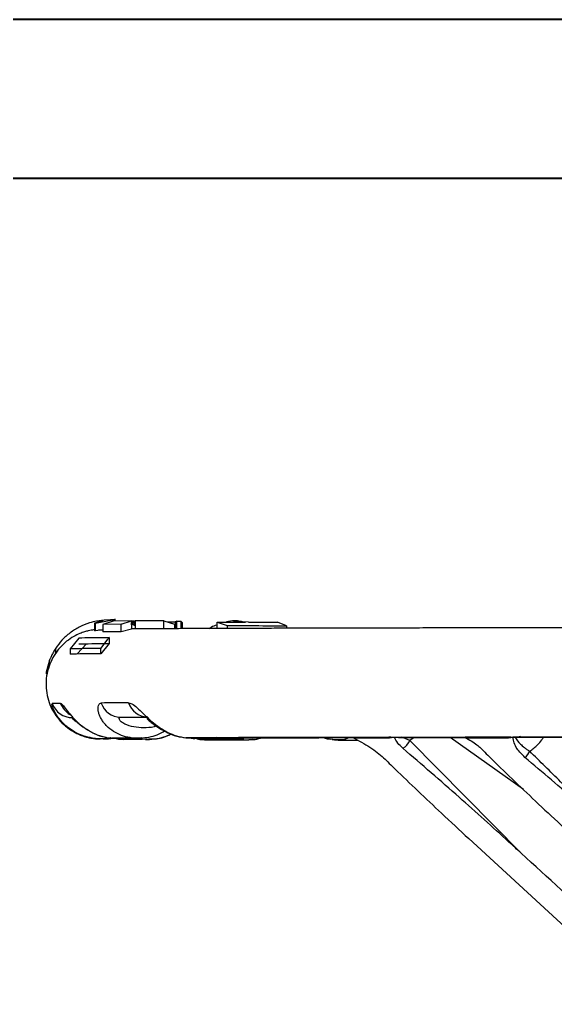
# Model space of a CAD drawing. Header units: millimetres. Extents: x 2063 to 4500, y 825 to 2548.
# Drawn here: x 3607.6 to 3705.6, y 2369 to 2548 of the extents above; entities that cross this region are included whole.
import ezdxf

# ---------------------------------------------------------------- set-up
doc = ezdxf.new("R2010")
doc.units = ezdxf.units.MM
doc.layers.add('AM_BOR', color=7, linetype='Continuous', lineweight=50)
doc.layers.add('粗实线', color=7, linetype='Continuous', lineweight=40)

# ---------------------------------------------------------------- blocks, each defined once
blk = doc.blocks.new('rA3')
at = {"layer": '粗实线'}
for p, q in [((753.384, 421.26), (333.384, 421.26)), ((748.384, 416.26), (358.384, 416.26))]:
    blk.add_line(p, q, dxfattribs=at)

msp = doc.modelspace()

# ---------------------------------------------------------------- linework, layer by layer
at = {"color": 7, "linetype": 'Continuous', "lineweight": 25}
for p, q in [((3621.519, 2437.739), (3624.022, 2438.234)), ((3623.123, 2438.3), (3621.731, 2438.075)), ((3624.284, 2438.324), (3623.123, 2438.3)), ((3624.022, 2438.234), (3625.209, 2438.376)), ((3624.307, 2438.326), (3624.284, 2438.324)), ((3625.033, 2438.373), (3624.307, 2438.326)), ((3625.209, 2438.376), (3625.033, 2438.373)), ((3622.932, 2438.102), (3621.342, 2437.736)), ((3621.519, 2437.739), (3621.342, 2437.736)), ((3621.342, 2437.736), (3621.342, 2436.331)), ((3621.519, 2436.334), (3621.519, 2437.739)), ((3622.894, 2436.495), (3621.519, 2436.334)), ((3622.932, 2438.102), (3621.731, 2438.075)), ((3622.76, 2436.433), (3622.082, 2436.425)), ((3624.756, 2438.11), (3622.894, 2437.495)), ((3626.249, 2437.532), (3622.894, 2437.495)), ((3622.894, 2437.495), (3622.894, 2436.151)), ((3628.094, 2438.143), (3624.756, 2438.11)), ((3626.249, 2437.532), (3628.094, 2438.143)), ((3626.249, 2436.179), (3626.249, 2437.532)), ((3628.094, 2436.608), (3626.249, 2436.179)), ((3628.78, 2437.706), (3628.055, 2437.894)), ((3628.094, 2438.143), (3628.094, 2436.608)), ((3628.637, 2438.095), (3628.114, 2438.139)), ((3628.134, 2438.173), (3628.298, 2438.154)), ((3628.78, 2437.296), (3628.416, 2437.435)), ((3628.78, 2438.148), (3628.78, 2436.681)), ((3634.02, 2438.185), (3635.953, 2437.551)), ((3634.02, 2436.713), (3634.02, 2438.185)), ((3634.683, 2437.968), (3636.13, 2437.962)), ((3635.953, 2437.551), (3635.953, 2436.723)), ((3635.953, 2436.987), (3636.342, 2436.778)), ((3636.342, 2436.778), (3635.953, 2436.772)), ((3636.414, 2438.128), (3636.13, 2437.962)), ((3636.13, 2437.962), (3636.13, 2436.892)), ((3636.414, 2438.128), (3637.14, 2438.125)), ((3636.414, 2436.726), (3636.414, 2438.128)), ((3637.44, 2437.799), (3637.14, 2438.125)), ((3637.14, 2438.125), (3637.14, 2436.729)), ((3637.44, 2436.73), (3637.44, 2437.799)), ((3643.81, 2437.933), (3645.603, 2437.309)), ((3643.81, 2437.933), (3648.946, 2437.91)), ((3643.81, 2436.757), (3643.81, 2437.933)), ((3645.603, 2437.309), (3645.603, 2436.763)), ((3649.486, 2437.908), (3646.76, 2438.028)), ((3647.518, 2438.152), (3646.981, 2438.154)), ((3649.486, 2437.908), (3654.815, 2437.887)), ((3656.477, 2437.257), (3654.815, 2437.887)), ((3656.477, 2437.257), (3656.477, 2436.797)), ((3618.462, 2435.005), (3616.915, 2433.03)), ((3621.519, 2436.334), (3621.342, 2436.331)), ((3622.531, 2433.13), (3624.029, 2435.086)), ((3626.249, 2436.179), (3622.894, 2436.151)), ((3624.029, 2435.086), (3624.029, 2434.012)), ((3614.25, 2432.234), (3614.25, 2433.139)), ((3616.915, 2433.03), (3616.915, 2432.085)), ((3618.204, 2432.11), (3619.86, 2433.98)), ((3624.029, 2434.012), (3622.531, 2432.132)), ((3622.531, 2432.132), (3622.531, 2433.13)), ((3613.103, 2430.945), (3612.508, 2428.799)), ((3613.103, 2430.051), (3612.886, 2429.27)), ((3613.114, 2430.968), (3613.103, 2430.945)), ((3613.103, 2430.051), (3613.103, 2430.945)), ((3613.114, 2430.075), (3613.103, 2430.051)), ((3613.114, 2430.075), (3613.114, 2430.968)), ((3612.508, 2428.799), (3612.508, 2428.448)), ((3612.658, 2428.448), (3612.508, 2428.448)), ((3626.096, 2420.567), (3631.006, 2420.594)), ((3626.096, 2420.567), (3631.126, 2420.563)), ((3623.742, 2416.729), (3624.223, 2416.833)), ((3628.306, 2416.743), (3628.483, 2416.771)), ((3629.989, 2416.799), (3628.4, 2416.733)), ((3628.4, 2416.733), (3628.483, 2416.771)), ((3629.38, 2416.685), (3629.732, 2416.751)), ((3637.829, 2416.822), (3638.025, 2416.792)), ((3638.126, 2416.781), (3638.045, 2416.793)), ((3638.126, 2416.781), (3638.345, 2416.792)), ((3651.406, 2416.684), (3652.059, 2416.784)), ((3668.816, 2416.916), (3675.279, 2416.929)), ((3668.816, 2416.916), (3669.071, 2416.779)), ((3669.071, 2416.779), (3675.314, 2416.786)), ((3675.568, 2416.928), (3675.165, 2416.927)), ((3675.279, 2416.929), (3675.314, 2416.786)), ((3675.314, 2416.786), (3676.057, 2416.889)), ((3678.997, 2416.266), (3677.531, 2416.879)), ((3679.779, 2416.848), (3678.997, 2416.266)), ((3699.808, 2407.326), (3686.422, 2416.859)), ((3689.086, 2416.895), (3689.169, 2416.888)), ((3689.455, 2416.953), (3696.84, 2416.963)), ((3689.455, 2416.953), (3689.737, 2416.797)), ((3689.737, 2416.797), (3696.833, 2416.8)), ((3696.84, 2416.963), (3696.833, 2416.8)), ((3697.857, 2416.905), (3698.253, 2416.88)), ((3698.767, 2416.985), (3699.285, 2417.091)), ((3621.509, 2416.635), (3621.422, 2416.639)), ((3621.429, 2416.647), (3621.464, 2416.657)), ((3621.444, 2416.651), (3621.501, 2416.619)), ((3621.464, 2416.657), (3621.51, 2416.682)), ((3621.554, 2416.647), (3621.51, 2416.682)), ((3621.554, 2416.647), (3621.51, 2416.635)), ((3621.821, 2416.614), (3621.794, 2416.647)), ((3622.501, 2416.639), (3624.414, 2416.71)), ((3625.639, 2416.568), (3624.938, 2416.712)), ((3625.726, 2416.558), (3625.563, 2416.593)), ((3625.639, 2416.568), (3625.563, 2416.593)), ((3625.684, 2416.567), (3625.639, 2416.568)), ((3626.256, 2416.579), (3625.726, 2416.558)), ((3626.252, 2416.559), (3626.63, 2416.508)), ((3628.4, 2416.66), (3626.256, 2416.579)), ((3630.077, 2416.525), (3631.279, 2416.573)), ((3630.678, 2416.478), (3630.974, 2416.476)), ((3640.3, 2416.536), (3639.724, 2416.662)), ((3640.14, 2416.605), (3640.477, 2416.56)), ((3640.634, 2416.471), (3640.348, 2416.508)), ((3640.548, 2416.481), (3640.348, 2416.508)), ((3640.477, 2416.56), (3640.535, 2416.552)), ((3640.535, 2416.552), (3641.485, 2416.424)), ((3648.766, 2416.441), (3649.565, 2416.481)), ((3649.509, 2416.395), (3650.321, 2416.519)), ((3649.565, 2416.481), (3649.749, 2416.49)), ((3664.945, 2416.459), (3664.552, 2416.557)), ((3665.249, 2416.393), (3664.837, 2416.435)), ((3664.939, 2416.425), (3664.837, 2416.435)), ((3665.411, 2416.403), (3665.249, 2416.393)), ((3665.249, 2416.393), (3669.42, 2416.383)), ((3665.828, 2416.402), (3665.411, 2416.403)), ((3665.534, 2416.411), (3665.936, 2416.351)), ((3699.389, 2395.705), (3678.997, 2416.266)), ((3689.781, 2398.368), (3718.359, 2372.11))]:
    msp.add_line(p, q, dxfattribs=at)
for centre, radius, start, end in [((3616.471, 2310.629), 112.461, 90.67829, 91.46899), ((3617.32, 2424.467), 3.99, 200.7466, 269.94723), ((3618.873, 2424.481), 3.987, 200.53714, 238.92466), ((3646.217, -1477.209), 3900.426, 90.273673, 90.347423), ((3626.162, 2424.362), 3.796, 198.69099, 269.01094), ((3631.107, 2424.284), 3.692, 197.51104, 268.43264), ((3638.159, 3823.589), 1407.053, 269.518479, 269.594895), ((3676.259, 2417.467), 2.99, 299.82941, 336.32535), ((3698.198, 2415.547), 2.995, 308.67298, 336.20635)]:
    msp.add_arc(centre, radius, start, end, dxfattribs=at)
for points, knots in [([(3645.369, 2437.926), (3645.523, 2437.982), (3646.674, 2438.401), (3647.892, 2438.138), (3648.946, 2437.91)], [0, 0, 0, 0, 0.1344178, 1, 1, 1, 1]), ([(3621.342, 2436.523), (3621.289, 2436.517), (3621.151, 2436.502), (3620.773, 2436.445), (3620.205, 2436.332), (3619.484, 2436.14), (3618.57, 2435.813), (3617.445, 2435.265), (3616.188, 2434.418), (3614.959, 2433.255), (3613.909, 2431.84), (3613.116, 2430.245), (3612.616, 2428.531), (3612.427, 2426.754), (3612.556, 2424.972), (3612.999, 2423.241), (3613.74, 2421.616), (3614.758, 2420.148), (3616.018, 2418.884), (3617.383, 2417.931), (3618.642, 2417.324), (3619.638, 2416.984), (3620.398, 2416.796), (3620.971, 2416.694), (3621.294, 2416.652), (3621.398, 2416.642), (3621.422, 2416.639)], [0, 0, 0, 0, 0.0148867, 0.0392673, 0.0620584, 0.0873333, 0.1182037, 0.1585511, 0.2087423, 0.2639748, 0.320539, 0.3773811, 0.4342854, 0.491206, 0.5481328, 0.6050646, 0.6620035, 0.7189518, 0.7759064, 0.832816, 0.878701, 0.9113007, 0.9380514, 0.963413, 0.9915051, 1, 1, 1, 1]), ([(3621.728, 2438.076), (3621.297, 2437.994), (3620.198, 2437.784), (3618.557, 2437.072), (3616.851, 2436), (3615.383, 2434.69), (3614.616, 2433.64), (3614.25, 2433.139)], [0, 0, 0, 0, 0.1436466, 0.3657796, 0.5794741, 0.7996194, 1, 1, 1, 1]), ([(3627.965, 2437.958), (3628.12, 2437.943), (3628.442, 2437.912), (3628.665, 2437.803), (3628.78, 2437.745)], [0, 0, 0, 0, 0.4794776, 1, 1, 1, 1]), ([(3627.965, 2437.767), (3628.057, 2437.749), (3628.373, 2437.688), (3628.611, 2437.587), (3628.78, 2437.514)], [0, 0, 0, 0, 0.2892723, 1, 1, 1, 1]), ([(3627.965, 2437.609), (3628.038, 2437.589), (3628.323, 2437.513), (3628.585, 2437.37), (3628.78, 2437.264)], [0, 0, 0, 0, 0.2547132, 1, 1, 1, 1]), ([(3628.78, 2438.018), (3628.779, 2438.018), (3628.56, 2438.084), (3628.326, 2438.064), (3628.094, 2438.044)], [0, 0, 0, 0, 0.0059339, 1, 1, 1, 1]), ([(3628.78, 2437.221), (3628.618, 2437.317), (3628.399, 2437.445), (3628.156, 2437.513), (3628.094, 2437.531)], [0, 0, 0, 0, 0.7422142, 1, 1, 1, 1]), ([(3782.824, 2436.928), (3780.426, 2436.928), (3777.045, 2436.928), (3772.042, 2436.927), (3767.75, 2436.926), (3762.646, 2436.925), (3757.304, 2436.924), (3751.738, 2436.922), (3746.036, 2436.919), (3740.251, 2436.916), (3734.426, 2436.912), (3728.596, 2436.908), (3722.789, 2436.903), (3717.029, 2436.898), (3711.338, 2436.892), (3705.734, 2436.886), (3700.234, 2436.879), (3694.852, 2436.872), (3689.603, 2436.865), (3684.499, 2436.856), (3679.551, 2436.848), (3674.771, 2436.839), (3670.169, 2436.83), (3665.752, 2436.82), (3661.53, 2436.81), (3657.51, 2436.8), (3653.698, 2436.789), (3650.101, 2436.778), (3646.723, 2436.767), (3643.568, 2436.756), (3640.64, 2436.744), (3637.941, 2436.733), (3635.472, 2436.721), (3633.233, 2436.71), (3631.228, 2436.698), (3629.503, 2436.687), (3628.539, 2436.679), (3628.094, 2436.676)], [0, 0, 0, 0, 0.0344071, 0.0485109, 0.0718894, 0.0961605, 0.1221805, 0.149305, 0.1772714, 0.2058697, 0.2349502, 0.2644009, 0.2941371, 0.3240924, 0.3542143, 0.3844599, 0.4147936, 0.445185, 0.4756078, 0.5060385, 0.5364555, 0.5668389, 0.5971695, 0.6274283, 0.6575964, 0.6876542, 0.7175815, 0.7473561, 0.7769545, 0.8063502, 0.8355137, 0.8644114, 0.8930048, 0.921249, 0.9490912, 0.9764687, 1, 1, 1, 1]), ([(3628.106, 2438.165), (3628.259, 2438.17), (3628.446, 2438.175), (3628.625, 2438.123), (3628.656, 2438.114)], [0, 0, 0, 0, 0.8253899, 1, 1, 1, 1]), ([(3634.02, 2438.185), (3632.976, 2438.179), (3630.882, 2438.167), (3629.482, 2438.155), (3628.78, 2438.148)], [0, 0, 0, 0, 0.4988559, 1, 1, 1, 1]), ([(3642.34, 2436.751), (3642.443, 2436.844), (3642.865, 2437.225), (3643.403, 2437.325), (3643.81, 2437.401)], [0, 0, 0, 0, 0.2430477, 1, 1, 1, 1]), ([(3645.603, 2437.309), (3647.26, 2437.301), (3650.582, 2437.283), (3654.509, 2437.265), (3656.477, 2437.257)], [0, 0, 0, 0, 0.498853, 1, 1, 1, 1]), ([(3624.029, 2435.086), (3622.911, 2435.072), (3620.691, 2435.044), (3619.201, 2435.018), (3618.462, 2435.005)], [0, 0, 0, 0, 0.5034187, 1, 1, 1, 1]), ([(3614.25, 2433.139), (3614.104, 2432.91), (3613.817, 2432.456), (3613.478, 2431.8), (3613.262, 2431.321), (3613.162, 2431.08), (3613.124, 2430.988), (3613.117, 2430.974), (3613.114, 2430.968)], [0, 0, 0, 0, 0.2914797, 0.5750699, 0.8079281, 0.8967748, 0.9490808, 1, 1, 1, 1]), ([(3614.823, 2432.985), (3614.82, 2432.982), (3614.58, 2432.78), (3614.414, 2432.505), (3614.25, 2432.234)], [0, 0, 0, 0, 0.01355435, 1, 1, 1, 1]), ([(3622.531, 2433.13), (3621.402, 2433.113), (3619.163, 2433.078), (3617.66, 2433.046), (3616.915, 2433.03)], [0, 0, 0, 0, 0.5039201, 1, 1, 1, 1]), ([(3618.462, 2433.966), (3619.207, 2433.974), (3620.697, 2433.99), (3622.918, 2434.005), (3624.029, 2434.012)], [0, 0, 0, 0, 0.4999998, 1, 1, 1, 1]), ([(3622.531, 2432.132), (3621.411, 2432.124), (3619.17, 2432.109), (3617.667, 2432.093), (3616.915, 2432.085)], [0, 0, 0, 0, 0.5000002, 1, 1, 1, 1]), ([(3621.464, 2416.657), (3620.862, 2416.756), (3619.692, 2416.949), (3618.038, 2417.632), (3616.82, 2418.394), (3615.971, 2419.103), (3615.41, 2419.656), (3614.917, 2420.23), (3614.488, 2420.825), (3614.142, 2421.397), (3613.789, 2422.104), (3613.531, 2422.858), (3613.569, 2422.988), (3613.588, 2423.053)], [0, 0, 0, 0, 0.1284973, 0.2497639, 0.3799902, 0.4410033, 0.4995684, 0.5633982, 0.624473, 0.6884765, 0.7497189, 0.8750081, 1, 1, 1, 1]), ([(3615.14, 2423.082), (3615.256, 2423.02), (3615.488, 2422.895), (3616.141, 2422), (3616.872, 2421.068), (3617.582, 2420.282), (3618.354, 2419.518), (3619.246, 2418.786), (3620.237, 2418.14), (3621.291, 2417.572), (3622.703, 2417.002), (3623.873, 2416.81), (3624.474, 2416.712)], [0, 0, 0, 0, 0.1245331, 0.2497204, 0.3746604, 0.4358129, 0.4997369, 0.6193085, 0.6831267, 0.7499061, 0.8713351, 1, 1, 1, 1]), ([(3628.306, 2416.743), (3627.739, 2416.841), (3626.636, 2417.032), (3625.125, 2417.714), (3624.052, 2418.476), (3623.344, 2419.185), (3622.897, 2419.739), (3622.533, 2420.315), (3622.252, 2420.911), (3622.069, 2421.485), (3621.958, 2422.194), (3622.046, 2422.95), (3622.393, 2423.081), (3622.566, 2423.146)], [0, 0, 0, 0, 0.12847248, 0.24975174, 0.3799936, 0.44100837, 0.49957067, 0.56339972, 0.6244689, 0.68847721, 0.74971847, 0.87501061, 1, 1, 1, 1]), ([(3627.586, 2423.173), (3627.851, 2423.11), (3628.381, 2422.984), (3629.393, 2422.084), (3630.337, 2421.148), (3631.168, 2420.359), (3632.027, 2419.593), (3632.964, 2418.86), (3633.964, 2418.214), (3635.006, 2417.645), (3636.368, 2417.077), (3637.462, 2416.889), (3638.025, 2416.792)], [0, 0, 0, 0, 0.1245352, 0.2497123, 0.3746683, 0.4358121, 0.4997348, 0.6193036, 0.6831306, 0.7499247, 0.8713728, 1, 1, 1, 1]), ([(3617.257, 2420.653), (3617.248, 2420.651), (3617.214, 2420.642), (3617.341, 2420.49), (3617.62, 2420.188), (3618.234, 2419.595), (3619.27, 2418.711), (3620.966, 2417.696), (3622.448, 2417.019), (3623.359, 2416.925), (3623.495, 2416.911)], [0, 0, 0, 0, 0.023323, 0.0856596, 0.1580207, 0.2430344, 0.4417407, 0.6789866, 0.9522608, 1, 1, 1, 1]), ([(3618.514, 2419.431), (3618.385, 2419.493), (3618.001, 2419.676), (3617.556, 2420.046), (3617.275, 2420.403), (3617.302, 2420.452), (3617.316, 2420.476)], [0, 0, 0, 0, 0.1407072, 0.4184993, 0.7090977, 1, 1, 1, 1]), ([(3632.668, 2418.901), (3632.528, 2418.86), (3631.76, 2418.637), (3630.344, 2418.591), (3628.508, 2418.726), (3627.078, 2419.159), (3626.213, 2419.691), (3625.836, 2420.134), (3625.802, 2420.494), (3625.998, 2420.543), (3626.096, 2420.567)], [0, 0, 0, 0, 0.0426739, 0.2343151, 0.4259587, 0.6169991, 0.7170695, 0.8085352, 0.9042176, 1, 1, 1, 1]), ([(3631.221, 2420.435), (3631.176, 2420.422), (3631.023, 2420.378), (3630.956, 2420.303), (3631.06, 2420.132), (3631.334, 2419.888), (3631.675, 2419.616), (3632.138, 2419.268), (3633.228, 2418.492), (3634.809, 2417.63), (3636.423, 2417.013), (3637.224, 2416.94), (3637.419, 2416.922)], [0, 0, 0, 0, 0.0349153, 0.1182998, 0.1932785, 0.2622653, 0.3240599, 0.3768786, 0.4681528, 0.7421421, 0.9372986, 1, 1, 1, 1]), ([(3624.37, 2416.772), (3624.347, 2416.764), (3623.455, 2416.474), (3622.492, 2416.562), (3621.554, 2416.647)], [0, 0, 0, 0, 0.0262577, 1, 1, 1, 1]), ([(3624.25, 2416.748), (3624.23, 2416.743), (3624.011, 2416.699), (3623.721, 2416.668), (3623.385, 2416.628), (3623.292, 2416.623), (3623.239, 2416.62)], [0, 0, 0, 0, 0.02437842, 0.26552725, 0.57548966, 1, 1, 1, 1]), ([(3624.474, 2416.712), (3625.018, 2416.717), (3626.108, 2416.727), (3627.573, 2416.738), (3628.306, 2416.743)], [0, 0, 0, 0, 0.4993996, 1, 1, 1, 1]), ([(3628.4, 2416.733), (3627.669, 2416.727), (3626.204, 2416.717), (3625.115, 2416.707), (3624.569, 2416.702)], [0, 0, 0, 0, 0.4993996, 1, 1, 1, 1]), ([(3629.732, 2416.751), (3630.79, 2416.845), (3632.418, 2416.99), (3633.804, 2417.826), (3634.29, 2418.12)], [0, 0, 0, 0, 0.6493093, 1, 1, 1, 1]), ([(3630.947, 2416.476), (3631.558, 2416.508), (3632.753, 2416.573), (3634.224, 2416.971), (3635.032, 2417.358), (3635.308, 2417.49)], [0, 0, 0, 0, 0.4074999, 0.7971073, 1, 1, 1, 1]), ([(3631.279, 2416.573), (3631.743, 2416.576), (3633.071, 2416.583), (3634.481, 2416.991), (3635.271, 2417.488), (3635.287, 2417.497)], [0, 0, 0, 0, 0.3456559, 0.9874843, 1, 1, 1, 1]), ([(3638.025, 2416.792), (3639.555, 2416.798), (3642.621, 2416.81), (3647.575, 2416.826), (3652.569, 2416.84), (3657.552, 2416.852), (3662.85, 2416.864), (3666.652, 2416.872), (3668.553, 2416.876)], [0, 0, 0, 0, 0.1901055, 0.3809491, 0.5349186, 0.6888882, 0.8444441, 1, 1, 1, 1]), ([(3668.585, 2416.863), (3666.269, 2416.859), (3661.629, 2416.849), (3655.67, 2416.836), (3650.48, 2416.822), (3646.011, 2416.809), (3641.846, 2416.796), (3639.366, 2416.786), (3638.126, 2416.781)], [0, 0, 0, 0, 0.1905993, 0.3819402, 0.5356681, 0.689396, 0.844698, 1, 1, 1, 1]), ([(3638.899, 2416.822), (3638.97, 2416.794), (3639.238, 2416.688), (3639.518, 2416.673), (3639.724, 2416.662)], [0, 0, 0, 0, 0.2662563, 1, 1, 1, 1]), ([(3639.005, 2416.737), (3639.034, 2416.737), (3639.986, 2416.742), (3642.085, 2416.75), (3645.323, 2416.762), (3648.831, 2416.774), (3652.57, 2416.786), (3656.538, 2416.797), (3660.735, 2416.808), (3664.763, 2416.818), (3667.48, 2416.824), (3668.649, 2416.826)], [0, 0, 0, 0, 0.003964, 0.1311845, 0.2589432, 0.3871182, 0.5156196, 0.6443792, 0.7733439, 0.9024716, 1, 1, 1, 1]), ([(3643.714, 2416.845), (3643.495, 2416.748), (3642.574, 2416.34), (3641.473, 2416.415), (3640.634, 2416.472)], [0, 0, 0, 0, 0.23741312, 1, 1, 1, 1]), ([(3649.749, 2416.49), (3650.18, 2416.465), (3650.815, 2416.427), (3651.468, 2416.697), (3651.676, 2416.783)], [0, 0, 0, 0, 0.68017584, 1, 1, 1, 1]), ([(3663.364, 2416.814), (3663.473, 2416.768), (3663.866, 2416.6), (3664.264, 2416.575), (3664.552, 2416.557)], [0, 0, 0, 0, 0.2767867, 1, 1, 1, 1]), ([(3667.829, 2416.824), (3667.636, 2416.708), (3667.037, 2416.347), (3666.261, 2416.393), (3665.735, 2416.424)], [0, 0, 0, 0, 0.3216108, 1, 1, 1, 1]), ([(3668.553, 2416.876), (3668.55, 2416.883), (3668.542, 2416.899), (3668.652, 2416.913), (3668.767, 2416.915), (3668.816, 2416.916)], [0, 0, 0, 0, 0.36415878, 0.730056, 1, 1, 1, 1]), ([(3668.553, 2416.876), (3668.624, 2416.847), (3668.769, 2416.79), (3668.97, 2416.783), (3669.072, 2416.779)], [0, 0, 0, 0, 0.4905779, 1, 1, 1, 1]), ([(3668.585, 2416.863), (3669.661, 2416.274), (3671.277, 2415.389), (3673.137, 2414.111), (3673.859, 2413.462), (3674.226, 2413.133)], [0, 0, 0, 0, 0.4948815, 0.7435182, 1, 1, 1, 1]), ([(3675.279, 2416.929), (3675.359, 2416.928), (3675.52, 2416.926), (3675.802, 2416.909), (3675.979, 2416.895), (3676.057, 2416.889)], [0, 0, 0, 0, 0.3587973, 0.7200357, 1, 1, 1, 1]), ([(3676.057, 2416.889), (3678.157, 2416.892), (3682.362, 2416.899), (3686.832, 2416.905), (3689.071, 2416.908)], [0, 0, 0, 0, 0.4993351, 1, 1, 1, 1]), ([(3676.218, 2416.876), (3678.298, 2416.88), (3682.457, 2416.886), (3686.876, 2416.892), (3689.086, 2416.895)], [0, 0, 0, 0, 0.5000042, 1, 1, 1, 1]), ([(3677.746, 2414.873), (3677.411, 2415.195), (3676.684, 2415.893), (3676.381, 2416.532), (3676.218, 2416.876)], [0, 0, 0, 0, 0.461832, 1, 1, 1, 1]), ([(3676.97, 2416.843), (3677.839, 2416.845), (3680.367, 2416.849), (3684.452, 2416.856), (3687.741, 2416.861), (3689.239, 2416.864)], [0, 0, 0, 0, 0.2220878, 0.6459102, 1, 1, 1, 1]), ([(3689.071, 2416.908), (3689.077, 2416.916), (3689.091, 2416.932), (3689.236, 2416.95), (3689.385, 2416.952), (3689.455, 2416.953)], [0, 0, 0, 0, 0.34458151, 0.6913843, 1, 1, 1, 1]), ([(3689.071, 2416.908), (3689.239, 2416.859), (3689.441, 2416.8), (3689.695, 2416.797), (3689.737, 2416.797)], [0, 0, 0, 0, 0.8320754, 1, 1, 1, 1]), ([(3689.086, 2416.895), (3689.881, 2416.439), (3690.995, 2415.801), (3691.754, 2415.11), (3691.971, 2414.913)], [0, 0, 0, 0, 0.7138885, 1, 1, 1, 1]), ([(3696.833, 2416.8), (3696.968, 2416.804), (3697.245, 2416.813), (3697.545, 2416.883), (3697.699, 2416.918)], [0, 0, 0, 0, 0.4892665, 1, 1, 1, 1]), ([(3696.84, 2416.963), (3696.933, 2416.962), (3697.118, 2416.96), (3697.429, 2416.941), (3697.613, 2416.925), (3697.699, 2416.918)], [0, 0, 0, 0, 0.3456454, 0.6937449, 1, 1, 1, 1]), ([(3697.699, 2416.918), (3700.566, 2416.921), (3706.313, 2416.927), (3714.733, 2416.935), (3722.758, 2416.94), (3730.362, 2416.945), (3738.116, 2416.949), (3743.396, 2416.951), (3746.036, 2416.951)], [0, 0, 0, 0, 0.1905194, 0.3817787, 0.5355474, 0.689316, 0.844658, 1, 1, 1, 1]), ([(3746.072, 2416.938), (3742.836, 2416.937), (3736.352, 2416.935), (3727.47, 2416.93), (3719.371, 2416.925), (3712.031, 2416.919), (3704.829, 2416.913), (3700.181, 2416.908), (3697.857, 2416.905)], [0, 0, 0, 0, 0.191069, 0.3828813, 0.5363817, 0.689882, 0.844941, 1, 1, 1, 1]), ([(3700.07, 2413.209), (3699.541, 2413.733), (3698.636, 2414.629), (3698.046, 2415.869), (3697.92, 2416.557), (3697.857, 2416.905)], [0, 0, 0, 0, 0.4102096, 0.7017854, 1, 1, 1, 1]), ([(3698.254, 2416.88), (3698.544, 2416.467), (3698.983, 2415.841), (3699.821, 2415.115), (3700.341, 2414.733), (3700.629, 2414.538), (3700.791, 2414.432), (3700.878, 2414.378), (3700.923, 2414.35), (3700.935, 2414.342), (3700.938, 2414.34), (3700.939, 2414.339), (3700.939, 2414.339), (3700.939, 2414.339)], [0, 0, 0, 0, 0.49197562, 0.74489765, 0.87175356, 0.93563258, 0.96773802, 0.99159295, 0.99772437, 0.99934206, 0.99978984, 0.99992413, 1, 1, 1, 1]), ([(3698.477, 2416.877), (3699.411, 2416.878), (3702.223, 2416.882), (3707.068, 2416.888), (3712.987, 2416.894), (3719.027, 2416.9), (3725.165, 2416.905), (3731.387, 2416.91), (3737.678, 2416.914), (3742.629, 2416.917), (3745.498, 2416.919), (3746.232, 2416.919)], [0, 0, 0, 0, 0.0636959, 0.1918521, 0.3199247, 0.4478685, 0.5756211, 0.7030914, 0.8301371, 0.9565192, 1, 1, 1, 1]), ([(3700.939, 2414.339), (3701.203, 2414.524), (3701.697, 2414.87), (3702.436, 2415.578), (3703.053, 2416.181), (3703.366, 2416.722), (3703.459, 2416.883)], [0, 0, 0, 0, 0.28673118, 0.53732024, 0.86197598, 1, 1, 1, 1]), ([(3621.526, 2416.629), (3621.586, 2416.623), (3621.852, 2416.596), (3622.089, 2416.586), (3622.262, 2416.579), (3622.368, 2416.575)], [0, 0, 0, 0, 0.102874, 0.4498624, 1, 1, 1, 1]), ([(3622.918, 2416.592), (3623.362, 2416.582), (3623.869, 2416.571), (3624.354, 2416.694), (3624.414, 2416.71)], [0, 0, 0, 0, 0.87522233, 1, 1, 1, 1]), ([(3625.661, 2416.653), (3625.946, 2416.656), (3626.618, 2416.663), (3627.86, 2416.674), (3628.916, 2416.682), (3629.413, 2416.685)], [0, 0, 0, 0, 0.2805546, 0.6611713, 1, 1, 1, 1]), ([(3625.726, 2416.558), (3626.358, 2416.553), (3627.622, 2416.542), (3629.258, 2416.531), (3630.077, 2416.525)], [0, 0, 0, 0, 0.499399, 1, 1, 1, 1]), ([(3629.993, 2416.535), (3629.173, 2416.54), (3627.644, 2416.55), (3626.461, 2416.561), (3625.912, 2416.565)], [0, 0, 0, 0, 0.5361807, 1, 1, 1, 1]), ([(3640.634, 2416.472), (3641.905, 2416.466), (3644.45, 2416.456), (3647.326, 2416.446), (3648.766, 2416.441)], [0, 0, 0, 0, 0.4993995, 1, 1, 1, 1]), ([(3648.685, 2416.451), (3647.247, 2416.456), (3644.469, 2416.466), (3642.011, 2416.475), (3640.827, 2416.48)], [0, 0, 0, 0, 0.5178805, 1, 1, 1, 1]), ([(3641.462, 2416.424), (3641.467, 2416.424), (3642.47, 2416.42), (3644.7, 2416.412), (3647.391, 2416.402), (3649.101, 2416.397), (3649.568, 2416.395)], [0, 0, 0, 0, 0.0022858, 0.4215553, 0.8421077, 1, 1, 1, 1]), ([(3665.923, 2416.351), (3666.912, 2416.349), (3668.072, 2416.346), (3669.307, 2416.343), (3669.49, 2416.343)], [0, 0, 0, 0, 0.8524702, 1, 1, 1, 1]), ([(3699.389, 2395.705), (3698.641, 2396.386), (3694.9, 2399.793), (3687.822, 2406.181), (3681.203, 2411.891), (3677.746, 2414.873)], [0, 0, 0, 0, 0.1067041, 0.5335339, 1, 1, 1, 1]), ([(3691.971, 2414.913), (3692.655, 2414.231), (3696.078, 2410.82), (3702.701, 2404.511), (3708.787, 2398.891), (3711.922, 2395.995)], [0, 0, 0, 0, 0.10808648, 0.54047259, 1, 1, 1, 1]), ([(3716.532, 2398.943), (3715.769, 2399.619), (3711.952, 2403.001), (3706.515, 2407.76), (3701.695, 2411.835), (3700.07, 2413.209)], [0, 0, 0, 0, 0.14213623, 0.71070448, 1, 1, 1, 1]), ([(3716.532, 2398.943), (3713.218, 2402.213), (3708.019, 2407.342), (3702.823, 2412.477), (3700.939, 2414.339)], [0, 0, 0, 0, 0.6374709, 1, 1, 1, 1]), ([(3674.226, 2413.133), (3674.914, 2412.458), (3678.357, 2409.081), (3683.548, 2404.157), (3688.121, 2399.909), (3689.781, 2398.368)], [0, 0, 0, 0, 0.1374136, 0.6871079, 1, 1, 1, 1]), ([(3728.704, 2368.992), (3723.817, 2373.441), (3714.043, 2382.338), (3704.274, 2391.25), (3699.389, 2395.705)], [0, 0, 0, 0, 0.4999999, 1, 1, 1, 1])]:
    msp.add_open_spline(points, degree=3, knots=knots, dxfattribs=at)

# ---------------------------------------------------------------- block references
at = {"layer": 'AM_BOR', "xscale": 5.80078125, "yscale": 5.80078125, "zscale": 5.80078125}
msp.add_blockref('rA3', (129.541, 104.373), dxfattribs=at)

doc.saveas('drawing.dxf')
